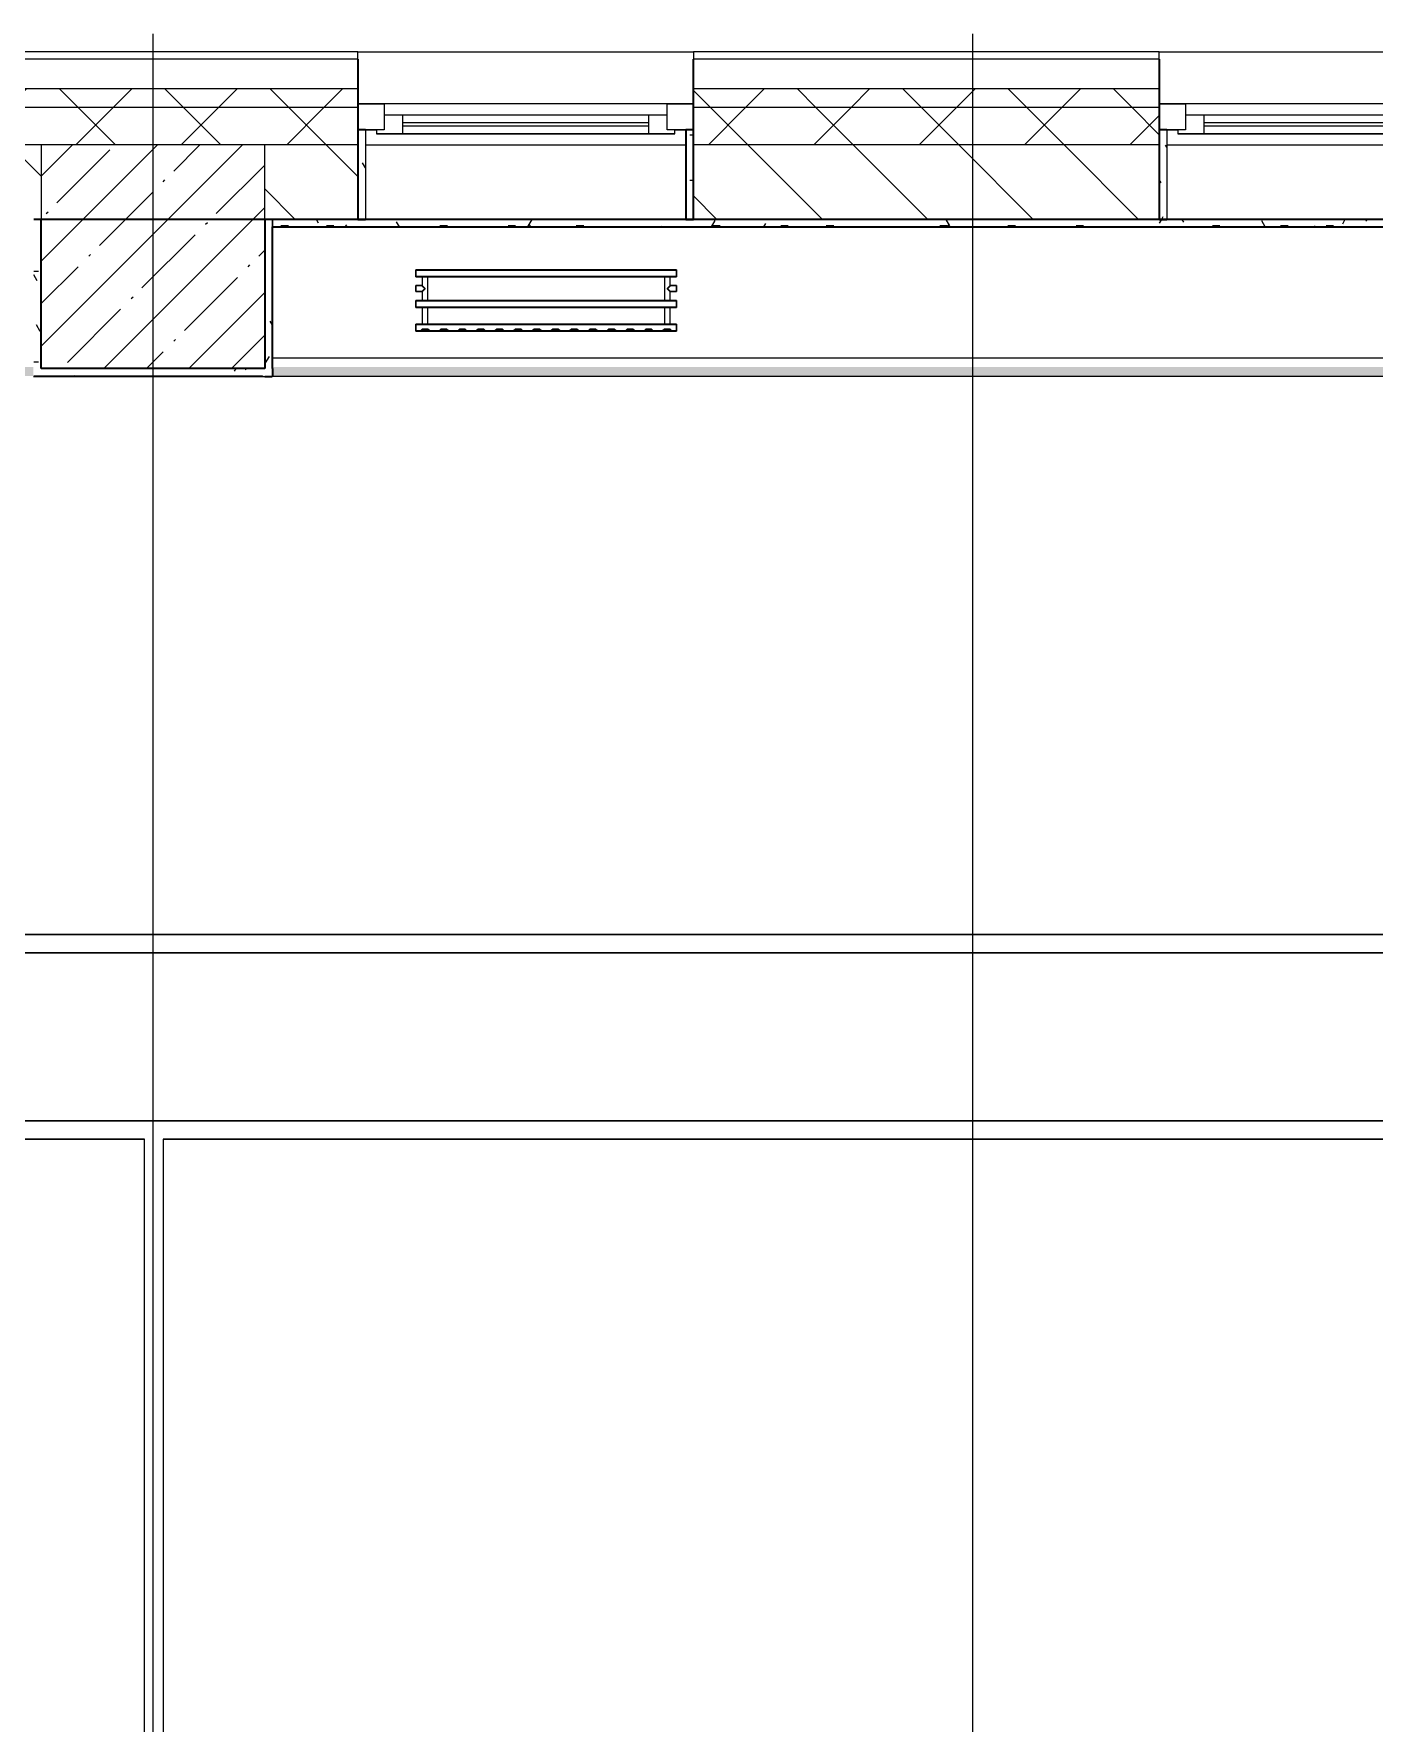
# Model space of a CAD drawing. Header units: millimetres. Extents: x 3914 to 443608, y -156176 to 78197.
# Drawn here: x 229104 to 232701, y -123112 to -118580 of the extents above; entities that cross this region are included whole.
import ezdxf

# ---------------------------------------------------------------- set-up
doc = ezdxf.new("R2010")
doc.units = ezdxf.units.MM
doc.layers.add('A-AREA-PATT-2', color=7, linetype='Continuous', lineweight=5, true_color=0xcde0ef, transparency=1)
for name, color, linetype, lineweight in [('A-FLOR', 7, 'Continuous', 9), ('A-GLAZ', 7, 'Continuous', 9), ('A-GLAZ-1', 7, 'Continuous', 5), ('A-WALL', 7, 'Continuous', 5), ('A-WALL-1', 7, 'Continuous', 35), ('I-WALL', 7, 'Continuous', 5), ('S-COLS-1', 7, 'Continuous', 5), ('Оси', 7, 'Continuous', 9)]:
    doc.layers.add(name, color=color, linetype=linetype, lineweight=lineweight)
doc.layers.add('A-WALL-FNSH-1', color=9, linetype='Continuous', lineweight=5, true_color=0x808080)
doc.layers.add('M-EQPM-1', color=7, linetype='Continuous', lineweight=9, true_color=0xb2b2b2)
pattern_1 = [(45, (174964.42, -145977.62), (-141.42136, 141.42136), []), (135, (174964.42, -145977.62), (-141.42136, -141.42136), [])]
pattern_2 = [(0, (174964.42, -145977.62), (243.84, 60.96), [20.117, -162.763, 20.117, -162.763, -975.36]), (0, (174964.42, -145977.62), (243.84, 60.96), [-365.76, 20.117, -345.643, 20.117, -162.763, -426.72]), (0, (174964.42, -145977.62), (243.84, 60.96), [-914.4, 20.117, -101.803, 20.117, -284.683]), (120, (175055.86, -145947.14), (-174.71291, 180.691634), [20.117, -162.763, 20.117, -162.763, -975.36]), (120, (175055.86, -145947.14), (-174.71291, 180.691634), [-365.76, 20.117, -345.643, 20.117, -162.763, -426.72]), (120, (175055.86, -145947.14), (-174.71291, 180.691634), [-914.4, 20.117, -101.803, 20.117, -284.683]), (240, (175086.34, -145825.22), (-69.12709, -241.651634), [20.117, -162.763, 20.117, -162.763, -975.36]), (240, (175086.34, -145825.22), (-69.12709, -241.651634), [-365.76, 20.117, -345.643, 20.117, -162.763, -426.72]), (240, (175086.34, -145825.22), (-69.12709, -241.651634), [-914.4, 20.117, -101.803, 20.117, -284.683])]

# ---------------------------------------------------------------- blocks, each defined once
blk = doc.blocks.new('radiator_prado_classic_z_tip_30_po exemplyaru - Classic Z Тип 30-500-V451-Объем проектирования 2 этажа')
at = {"layer": 'M-EQPM-1'}
for p, q in [((0, 228), (0, 210)), ((700, 228), (0, 228)), ((0, 210), (0, 228)), ((0, 228), (12.5, 228)), ((12.5, 228), (37.5, 228)), ((37.5, 228), (12.5, 228)), ((12.5, 228), (37.5, 228)), ((12.5, 228), (17.5, 223)), ((12.5, 228), (17.5, 223)), ((32.5, 223), (37.5, 228)), ((37.5, 228), (32.5, 223)), ((37.5, 228), (62.5, 228)), ((62.5, 228), (87.5, 228)), ((87.5, 228), (62.5, 228)), ((62.5, 228), (87.5, 228)), ((62.5, 228), (67.5, 223)), ((62.5, 228), (67.5, 223)), ((82.5, 223), (87.5, 228)), ((87.5, 228), (82.5, 223)), ((87.5, 228), (112.5, 228)), ((112.5, 228), (137.5, 228)), ((137.5, 228), (112.5, 228)), ((112.5, 228), (137.5, 228)), ((112.5, 228), (117.5, 223)), ((112.5, 228), (117.5, 223)), ((132.5, 223), (137.5, 228)), ((137.5, 228), (132.5, 223)), ((137.5, 228), (162.5, 228)), ((162.5, 228), (187.5, 228)), ((187.5, 228), (162.5, 228)), ((162.5, 228), (187.5, 228)), ((162.5, 228), (167.5, 223)), ((162.5, 228), (167.5, 223)), ((182.5, 223), (187.5, 228)), ((187.5, 228), (182.5, 223)), ((187.5, 228), (212.5, 228)), ((212.5, 228), (237.5, 228)), ((237.5, 228), (212.5, 228)), ((212.5, 228), (237.5, 228)), ((212.5, 228), (217.5, 223)), ((212.5, 228), (217.5, 223)), ((232.5, 223), (237.5, 228)), ((237.5, 228), (232.5, 223)), ((237.5, 228), (262.5, 228)), ((262.5, 228), (287.5, 228)), ((287.5, 228), (262.5, 228)), ((262.5, 228), (287.5, 228)), ((262.5, 228), (267.5, 223)), ((262.5, 228), (267.5, 223)), ((282.5, 223), (287.5, 228)), ((287.5, 228), (282.5, 223)), ((287.5, 228), (312.5, 228)), ((312.5, 228), (337.5, 228)), ((337.5, 228), (312.5, 228)), ((312.5, 228), (337.5, 228)), ((312.5, 228), (317.5, 223)), ((312.5, 228), (317.5, 223)), ((332.5, 223), (337.5, 228)), ((337.5, 228), (332.5, 223)), ((337.5, 228), (362.5, 228)), ((362.5, 228), (387.5, 228)), ((387.5, 228), (362.5, 228)), ((362.5, 228), (387.5, 228)), ((362.5, 228), (367.5, 223)), ((362.5, 228), (367.5, 223)), ((382.5, 223), (387.5, 228)), ((387.5, 228), (382.5, 223)), ((387.5, 228), (412.5, 228)), ((412.5, 228), (437.5, 228)), ((437.5, 228), (412.5, 228)), ((412.5, 228), (437.5, 228)), ((412.5, 228), (417.5, 223)), ((412.5, 228), (417.5, 223)), ((432.5, 223), (437.5, 228)), ((437.5, 228), (432.5, 223)), ((437.5, 228), (462.5, 228)), ((487.5, 228), (462.5, 228)), ((462.5, 228), (487.5, 228)), ((462.5, 228), (467.5, 223)), ((462.5, 228), (467.5, 223)), ((463.6, 228), (487.5, 228)), ((482.5, 223), (487.5, 228)), ((487.5, 228), (482.5, 223)), ((487.5, 228), (512.5, 228)), ((512.5, 228), (537.5, 228)), ((537.5, 228), (512.5, 228)), ((512.5, 228), (537.5, 228)), ((512.5, 228), (517.5, 223)), ((512.5, 228), (517.5, 223)), ((532.5, 223), (537.5, 228)), ((537.5, 228), (532.5, 223)), ((537.5, 228), (562.5, 228)), ((562.5, 228), (587.5, 228)), ((587.5, 228), (562.5, 228)), ((562.5, 228), (587.5, 228)), ((562.5, 228), (567.5, 223)), ((562.5, 228), (567.5, 223)), ((582.5, 223), (587.5, 228)), ((587.5, 228), (582.5, 223)), ((587.5, 228), (612.5, 228)), ((612.5, 228), (637.5, 228)), ((637.5, 228), (612.5, 228)), ((612.5, 228), (637.5, 228)), ((612.5, 228), (617.5, 223)), ((617.5, 223), (612.5, 228)), ((632.5, 223), (637.5, 228)), ((637.5, 228), (632.5, 223)), ((637.5, 228), (662.5, 228)), ((662.5, 228), (687.5, 228)), ((687.5, 228), (662.5, 228)), ((662.5, 228), (687.5, 228)), ((662.5, 228), (667.5, 223)), ((662.5, 228), (667.5, 223)), ((682.5, 223), (687.5, 228)), ((687.5, 228), (682.5, 223)), ((687.5, 228), (700, 228)), ((700, 210), (700, 228)), ((700, 228), (700, 210)), ((0, 210), (700, 210)), ((17.8, 210), (0, 210)), ((32.5, 223), (17.5, 223)), ((17.5, 223), (32.5, 223)), ((17.5, 210), (17.5, 164)), ((17.5, 210), (17.5, 164)), ((17.8, 210), (17.5, 210)), ((17.5, 210), (17.8, 210)), ((17.8, 210), (17.5, 210)), ((17.5, 210), (23.1, 210)), ((23.1, 210), (17.8, 210)), ((17.8, 210), (32.2, 210)), ((32.2, 210), (17.8, 210)), ((32.2, 210), (23.1, 210)), ((23.1, 210), (32.5, 210)), ((32.5, 210), (32.2, 210)), ((32.2, 210), (32.5, 210)), ((32.5, 210), (32.2, 210)), ((667.8, 210), (32.2, 210)), ((32.5, 164), (32.5, 210)), ((32.5, 164), (32.5, 210)), ((82.5, 223), (67.5, 223)), ((67.5, 223), (82.5, 223)), ((132.5, 223), (117.5, 223)), ((117.5, 223), (132.5, 223)), ((182.5, 223), (167.5, 223)), ((167.5, 223), (182.5, 223)), ((232.5, 223), (217.5, 223)), ((217.5, 223), (232.5, 223)), ((282.5, 223), (267.5, 223)), ((267.5, 223), (282.5, 223)), ((332.5, 223), (317.5, 223)), ((317.5, 223), (332.5, 223)), ((382.5, 223), (367.5, 223)), ((367.5, 223), (382.5, 223)), ((432.5, 223), (417.5, 223)), ((417.5, 223), (432.5, 223)), ((482.5, 223), (467.5, 223)), ((467.5, 223), (482.5, 223)), ((532.5, 223), (517.5, 223)), ((517.5, 223), (532.5, 223)), ((582.5, 223), (567.5, 223)), ((567.5, 223), (582.5, 223)), ((632.5, 223), (617.5, 223)), ((617.5, 223), (632.5, 223)), ((682.5, 223), (667.5, 223)), ((667.5, 223), (682.5, 223)), ((667.5, 210), (667.5, 164)), ((667.5, 210), (667.5, 164)), ((667.8, 210), (667.5, 210)), ((667.5, 210), (673.1, 210)), ((667.8, 210), (667.5, 210)), ((667.5, 210), (667.8, 210)), ((682.2, 210), (667.8, 210)), ((682.2, 210), (667.8, 210)), ((667.8, 210), (682.2, 210)), ((673.1, 210), (675, 210)), ((675, 210), (676.9, 210)), ((676.9, 210), (678.7, 210)), ((678.7, 210), (680.3, 210)), ((680.3, 210), (681.5, 210)), ((681.5, 210), (682.2, 210)), ((682.5, 210), (682.2, 210)), ((682.2, 210), (682.5, 210)), ((682.5, 210), (682.2, 210)), ((682.2, 210), (682.5, 210)), ((700, 210), (682.2, 210)), ((682.5, 164), (682.5, 210)), ((682.5, 164), (682.5, 210)), ((700, 164), (0, 164)), ((0, 164), (0, 146)), ((0, 146), (0, 164)), ((0, 164), (17.8, 164)), ((0, 146), (700, 146)), ((18.5, 146), (0, 146)), ((17.8, 164), (17.5, 164)), ((17.5, 164), (17.8, 164)), ((17.8, 164), (17.5, 164)), ((17.5, 164), (19.7, 164)), ((17.5, 146), (17.5, 121.5)), ((17.5, 146), (17.5, 121.5)), ((17.5, 146), (18.5, 146)), ((18.5, 146), (17.5, 146)), ((17.5, 146), (18.5, 146)), ((19.7, 146), (17.5, 146)), ((32.2, 164), (17.8, 164)), ((17.8, 164), (32.2, 164)), ((32.2, 164), (17.8, 164)), ((18.5, 146), (26.9, 146)), ((32.2, 146), (18.5, 146)), ((18.5, 146), (32.2, 146)), ((19.7, 164), (32.5, 164)), ((32.5, 146), (19.7, 146)), ((26.9, 146), (30.3, 146)), ((30.3, 146), (32.2, 146)), ((32.5, 164), (32.2, 164)), ((32.2, 164), (32.5, 164)), ((32.5, 164), (32.2, 164)), ((32.2, 164), (667.8, 164)), ((32.2, 146), (32.5, 146)), ((32.5, 146), (32.2, 146)), ((32.2, 146), (32.5, 146)), ((667.8, 146), (32.2, 146)), ((32.5, 82), (32.5, 146)), ((32.5, 82), (32.5, 146)), ((667.8, 164), (667.5, 164)), ((667.5, 164), (667.8, 164)), ((667.8, 164), (667.5, 164)), ((667.5, 164), (667.8, 164)), ((667.5, 146), (667.5, 82)), ((667.5, 146), (667.5, 82)), ((667.5, 146), (667.8, 146)), ((667.8, 146), (667.5, 146)), ((667.5, 146), (667.8, 146)), ((667.8, 146), (667.5, 146)), ((682.2, 164), (667.8, 164)), ((667.8, 164), (682.2, 164)), ((682.2, 164), (667.8, 164)), ((667.8, 164), (682.2, 164)), ((667.8, 146), (681.5, 146)), ((668.5, 146), (667.8, 146)), ((667.8, 146), (681.5, 146)), ((681.5, 146), (667.8, 146)), ((669.7, 146), (668.5, 146)), ((671.2, 146), (669.7, 146)), ((673.1, 146), (671.2, 146)), ((675, 146), (673.1, 146)), ((676.9, 146), (675, 146)), ((678.7, 146), (676.9, 146)), ((680.3, 146), (678.7, 146)), ((681.5, 146), (680.3, 146)), ((681.5, 146), (682.2, 146)), ((682.2, 146), (681.5, 146)), ((681.5, 146), (682.5, 146)), ((682.2, 146), (681.5, 146)), ((700, 146), (681.5, 146)), ((682.5, 164), (682.2, 164)), ((682.2, 164), (682.5, 164)), ((682.5, 164), (682.2, 164)), ((682.2, 164), (682.5, 164)), ((682.2, 164), (700, 164)), ((682.2, 146), (682.5, 146)), ((682.5, 146), (682.2, 146)), ((682.5, 146), (682.2, 146)), ((682.5, 121.5), (682.5, 146)), ((682.5, 121.5), (682.5, 146)), ((700, 146), (700, 164)), ((700, 164), (700, 146)), ((17.5, 121.5), (0, 121.5)), ((17.5, 121.5), (0, 121.5)), ((0, 121.5), (0, 120.5)), ((0, 106.5), (0, 121.5)), ((0, 120.5), (0, 107.5)), ((0, 120.5), (0, 119.3)), ((0, 115.9), (0, 120.5)), ((0, 120.5), (0, 120.5)), ((0, 119.3), (0, 117.8)), ((0, 117.8), (0, 114)), ((0, 114), (0, 115.9)), ((0, 114), (0, 110.3)), ((0, 107.5), (0, 114)), ((0, 110.3), (0, 108.7)), ((0, 108.7), (0, 107.5)), ((0, 107.5), (0, 106.5)), ((0, 107.5), (0, 107.5)), ((0, 106.5), (17.5, 106.5)), ((0, 106.5), (17.5, 106.5)), ((17.5, 106.5), (17.5, 82)), ((17.5, 106.5), (17.5, 82)), ((700, 121.5), (682.5, 121.5)), ((700, 121.5), (682.5, 121.5)), ((682.5, 82), (682.5, 106.5)), ((682.5, 106.5), (700, 106.5)), ((682.5, 82), (682.5, 106.5)), ((682.5, 106.5), (700, 106.5)), ((700, 121.5), (700, 106.5)), ((700, 120.5), (700, 121.5)), ((700, 121.5), (700, 120.5)), ((700, 120.5), (700, 121.5)), ((700, 112.1), (700, 120.5)), ((700, 120.5), (700, 119.3)), ((700, 107.5), (700, 120.5)), ((700, 119.3), (700, 107.5)), ((700, 108.7), (700, 112.1)), ((700, 107.5), (700, 108.7)), ((700, 106.5), (700, 107.5)), ((700, 107.5), (700, 106.5)), ((700, 106.5), (700, 107.5)), ((700, 82), (0, 82)), ((0, 82), (0, 64)), ((0, 64), (0, 82)), ((0, 82), (18.5, 82)), ((700, 64), (0, 64)), ((0, 64), (700, 64)), ((17.8, 82), (17.5, 82)), ((17.5, 82), (18.5, 82)), ((18.5, 82), (17.5, 82)), ((17.5, 82), (17.8, 82)), ((18.5, 82), (17.8, 82)), ((17.8, 82), (32.2, 82)), ((30.3, 82), (18.5, 82)), ((18.5, 82), (32.2, 82)), ((32.2, 82), (18.5, 82)), ((32.2, 82), (30.3, 82)), ((32.5, 82), (32.2, 82)), ((32.2, 82), (32.5, 82)), ((32.5, 82), (32.2, 82)), ((32.2, 82), (32.5, 82)), ((32.2, 82), (667.8, 82)), ((667.8, 82), (667.5, 82)), ((667.5, 82), (671.2, 82)), ((667.8, 82), (667.5, 82)), ((667.5, 82), (667.8, 82)), ((681.5, 82), (667.8, 82)), ((681.5, 82), (667.8, 82)), ((667.8, 82), (681.5, 82)), ((671.2, 82), (673.1, 82)), ((673.1, 82), (682.5, 82)), ((682.2, 82), (681.5, 82)), ((682.5, 82), (681.5, 82)), ((681.5, 82), (682.5, 82)), ((681.5, 82), (700, 82)), ((682.5, 82), (682.2, 82)), ((700, 64), (700, 82)), ((700, 82), (700, 64))]:
    blk.add_line(p, q, dxfattribs=at)
for points, knots in [([(18.5, 120.5), (18.4, 120.6), (18.3, 120.7), (18.1, 120.9), (17.9, 121.1), (17.8, 121.2), (17.7, 121.3), (17.5, 121.5), (17.5, 121.5), (17.5, 121.5)], [0.7142857, 0.7142857, 0.7142857, 0.7142857, 0.75, 0.7857143, 0.8214286, 0.8571429, 0.8928571, 0.9285714, 1, 1, 1, 1]), ([(17.5, 121.5), (17.5, 121.5), (17.5, 121.5), (17.7, 121.3), (17.8, 121.2), (17.9, 121.1), (18.1, 120.9), (18.3, 120.7), (18.4, 120.6), (18.5, 120.5)], [0, 0, 0, 0, 0.0714286, 0.1071429, 0.1428571, 0.1785714, 0.2142857, 0.25, 0.2857143, 0.2857143, 0.2857143, 0.2857143]), ([(17.5, 121.5), (17.5, 121.5), (17.5, 121.5), (17.7, 121.3), (17.8, 121.2), (17.9, 121.1), (18.1, 120.9), (18.3, 120.7), (18.4, 120.6), (18.5, 120.5)], [0, 0, 0, 0, 0.0714286, 0.1071429, 0.1428571, 0.1785714, 0.2142857, 0.25, 0.2857143, 0.2857143, 0.2857143, 0.2857143]), ([(25, 114), (24.5, 114.5), (23.6, 115.4), (22.4, 116.6), (21.6, 117.4), (21.1, 117.9), (20.8, 118.2), (20.5, 118.5), (20.2, 118.8), (19.8, 119.1), (19.6, 119.4), (19.3, 119.7), (19, 120), (18.7, 120.3), (18.5, 120.5), (18.3, 120.7), (18.1, 120.9), (17.9, 121.1), (17.8, 121.2), (17.7, 121.3), (17.5, 121.5), (17.5, 121.5), (17.5, 121.5)], [0, 0, 0, 0, 0.142857, 0.285714, 0.357143, 0.392857, 0.428571, 0.464286, 0.5, 0.535714, 0.571429, 0.607143, 0.642857, 0.678571, 0.714286, 0.75, 0.785714, 0.821429, 0.857143, 0.892857, 0.928571, 1, 1, 1, 1]), ([(17.5, 106.5), (17.5, 106.5), (17.5, 106.5), (17.7, 106.7), (17.8, 106.8), (17.9, 106.9), (18.1, 107.1), (18.3, 107.3), (18.5, 107.5), (18.7, 107.7), (19, 108), (19.3, 108.3), (19.6, 108.6), (19.8, 108.9), (20.3, 109.3), (20.7, 109.7), (21.1, 110.1), (21.6, 110.6), (22.4, 111.4), (23.6, 112.6), (24.5, 113.5), (25, 114)], [0, 0, 0, 0, 0.071429, 0.107143, 0.142857, 0.178571, 0.214286, 0.25, 0.285714, 0.321429, 0.357143, 0.392857, 0.428571, 0.464286, 0.5, 0.571429, 0.607143, 0.642857, 0.714286, 0.857143, 1, 1, 1, 1]), ([(17.5, 106.5), (17.5, 106.5), (17.5, 106.5), (17.7, 106.7), (17.8, 106.8), (17.9, 106.9), (18.1, 107.1), (18.3, 107.3), (18.4, 107.4), (18.5, 107.5)], [0, 0, 0, 0, 0.0714286, 0.1071429, 0.1428571, 0.1785714, 0.2142857, 0.25, 0.2857143, 0.2857143, 0.2857143, 0.2857143]), ([(18.5, 107.5), (18.4, 107.4), (18.3, 107.3), (18.1, 107.1), (17.9, 106.9), (17.8, 106.8), (17.7, 106.7), (17.5, 106.5), (17.5, 106.5), (17.5, 106.5)], [0.7142857, 0.7142857, 0.7142857, 0.7142857, 0.75, 0.7857143, 0.8214286, 0.8571429, 0.8928571, 0.9285714, 1, 1, 1, 1]), ([(18.5, 107.5), (18.4, 107.4), (18.3, 107.3), (18.1, 107.1), (17.9, 106.9), (17.8, 106.8), (17.7, 106.7), (17.5, 106.5), (17.5, 106.5), (17.5, 106.5)], [0.7142857, 0.7142857, 0.7142857, 0.7142857, 0.75, 0.7857143, 0.8214286, 0.8571429, 0.8928571, 0.9285714, 1, 1, 1, 1]), ([(22.1, 116.9), (21.9, 117.1), (21.6, 117.4), (21.1, 117.9), (20.8, 118.2), (20.5, 118.5), (20.2, 118.8), (19.9, 119.2), (19.7, 119.3), (19.6, 119.4)], [0.2857143, 0.2857143, 0.2857143, 0.2857143, 0.3571429, 0.3928571, 0.4285714, 0.4642857, 0.5, 0.5357143, 0.5714286, 0.5714286, 0.5714286, 0.5714286]), ([(19.6, 119.4), (19.7, 119.3), (19.9, 119.2), (20.3, 118.7), (20.7, 118.3), (21.1, 117.9), (21.6, 117.4), (21.9, 117.1), (22.1, 116.9)], [0.4285714, 0.4285714, 0.4285714, 0.4285714, 0.4642857, 0.5, 0.5714286, 0.6071429, 0.6428571, 0.7142857, 0.7142857, 0.7142857, 0.7142857]), ([(19.6, 119.4), (19.7, 119.3), (19.8, 119.1), (20.3, 118.7), (20.7, 118.3), (21.1, 117.9), (21.6, 117.4), (21.9, 117.1), (22.1, 116.9)], [0.4285714, 0.4285714, 0.4285714, 0.4285714, 0.4642857, 0.5, 0.5714286, 0.6071429, 0.6428571, 0.7142857, 0.7142857, 0.7142857, 0.7142857]), ([(19.6, 108.6), (19.7, 108.7), (19.9, 108.8), (20.3, 109.3), (20.7, 109.7), (21.1, 110.1), (21.6, 110.6), (21.9, 110.9), (22.1, 111.1)], [0.4285714, 0.4285714, 0.4285714, 0.4285714, 0.4642857, 0.5, 0.5714286, 0.6071429, 0.6428571, 0.7142857, 0.7142857, 0.7142857, 0.7142857]), ([(22.1, 111.1), (21.9, 110.9), (21.6, 110.6), (21.1, 110.1), (20.8, 109.8), (20.5, 109.5), (20.2, 109.2), (19.9, 108.8), (19.7, 108.7), (19.6, 108.6)], [0.2857143, 0.2857143, 0.2857143, 0.2857143, 0.3571429, 0.3928571, 0.4285714, 0.4642857, 0.5, 0.5357143, 0.5714286, 0.5714286, 0.5714286, 0.5714286]), ([(22.1, 111.1), (21.9, 110.9), (21.6, 110.6), (21.1, 110.1), (20.8, 109.8), (20.5, 109.5), (20.2, 109.2), (19.8, 108.9), (19.7, 108.7), (19.6, 108.6)], [0.2857143, 0.2857143, 0.2857143, 0.2857143, 0.3571429, 0.3928571, 0.4285714, 0.4642857, 0.5, 0.5357143, 0.5714286, 0.5714286, 0.5714286, 0.5714286]), ([(675, 114), (675.5, 114.5), (676.4, 115.4), (677.6, 116.6), (678.4, 117.4), (678.9, 117.9), (679.2, 118.2), (679.5, 118.5), (679.8, 118.8), (680.1, 119.2), (680.4, 119.4), (680.7, 119.7), (681, 120), (681.3, 120.3), (681.5, 120.5), (681.7, 120.7), (681.9, 120.9), (682.1, 121.1), (682.2, 121.2), (682.3, 121.3), (682.5, 121.5), (682.5, 121.5), (682.5, 121.5)], [0, 0, 0, 0, 0.142857, 0.285714, 0.357143, 0.392857, 0.428571, 0.464286, 0.5, 0.535714, 0.571429, 0.607143, 0.642857, 0.678571, 0.714286, 0.75, 0.785714, 0.821429, 0.857143, 0.892857, 0.928571, 1, 1, 1, 1]), ([(682.5, 106.5), (682.5, 106.5), (682.5, 106.5), (682.3, 106.7), (682.2, 106.8), (682.1, 106.9), (681.9, 107.1), (681.7, 107.3), (681.5, 107.5), (681.3, 107.7), (681, 108), (680.7, 108.3), (680.4, 108.6), (680.1, 108.8), (679.7, 109.3), (679.3, 109.7), (678.9, 110.1), (678.4, 110.6), (677.6, 111.4), (676.4, 112.6), (675.5, 113.5), (675, 114)], [0, 0, 0, 0, 0.071429, 0.107143, 0.142857, 0.178571, 0.214286, 0.25, 0.285714, 0.321429, 0.357143, 0.392857, 0.428571, 0.464286, 0.5, 0.571429, 0.607143, 0.642857, 0.714286, 0.857143, 1, 1, 1, 1]), ([(680.4, 119.4), (680.3, 119.3), (680.1, 119.2), (679.7, 118.7), (679.3, 118.3), (678.9, 117.9), (678.4, 117.4), (678.1, 117.1), (677.9, 116.9)], [0.4285714, 0.4285714, 0.4285714, 0.4285714, 0.4642857, 0.5, 0.5714286, 0.6071429, 0.6428571, 0.7142857, 0.7142857, 0.7142857, 0.7142857]), ([(680.4, 119.4), (680.3, 119.3), (680.1, 119.2), (679.7, 118.7), (679.3, 118.3), (678.9, 117.9), (678.4, 117.4), (678.1, 117.1), (677.9, 116.9)], [0.4285714, 0.4285714, 0.4285714, 0.4285714, 0.4642857, 0.5, 0.5714286, 0.6071429, 0.6428571, 0.7142857, 0.7142857, 0.7142857, 0.7142857]), ([(677.9, 116.9), (678.1, 117.1), (678.4, 117.4), (678.9, 117.9), (679.2, 118.2), (679.5, 118.5), (679.8, 118.8), (680.1, 119.2), (680.3, 119.3), (680.4, 119.4)], [0.2857143, 0.2857143, 0.2857143, 0.2857143, 0.3571429, 0.3928571, 0.4285714, 0.4642857, 0.5, 0.5357143, 0.5714286, 0.5714286, 0.5714286, 0.5714286]), ([(677.9, 111.1), (678.1, 110.9), (678.4, 110.6), (678.9, 110.1), (679.2, 109.8), (679.5, 109.5), (679.8, 109.2), (680.1, 108.8), (680.3, 108.7), (680.4, 108.6)], [0.2857143, 0.2857143, 0.2857143, 0.2857143, 0.3571429, 0.3928571, 0.4285714, 0.4642857, 0.5, 0.5357143, 0.5714286, 0.5714286, 0.5714286, 0.5714286]), ([(677.9, 111.1), (678.1, 110.9), (678.4, 110.6), (678.9, 110.1), (679.2, 109.8), (679.5, 109.5), (679.8, 109.2), (680.1, 108.8), (680.3, 108.7), (680.4, 108.6)], [0.2857143, 0.2857143, 0.2857143, 0.2857143, 0.3571429, 0.3928571, 0.4285714, 0.4642857, 0.5, 0.5357143, 0.5714286, 0.5714286, 0.5714286, 0.5714286]), ([(680.4, 108.6), (680.3, 108.7), (680.1, 108.8), (679.7, 109.3), (679.3, 109.7), (678.9, 110.1), (678.4, 110.6), (678.1, 110.9), (677.9, 111.1)], [0.4285714, 0.4285714, 0.4285714, 0.4285714, 0.4642857, 0.5, 0.5714286, 0.6071429, 0.6428571, 0.7142857, 0.7142857, 0.7142857, 0.7142857]), ([(682.5, 121.5), (682.5, 121.5), (682.5, 121.5), (682.3, 121.3), (682.2, 121.2), (682.1, 121.1), (681.9, 120.9), (681.7, 120.7), (681.6, 120.6), (681.5, 120.5)], [0, 0, 0, 0, 0.0714286, 0.1071429, 0.1428571, 0.1785714, 0.2142857, 0.25, 0.2857143, 0.2857143, 0.2857143, 0.2857143]), ([(682.5, 121.5), (682.5, 121.5), (682.5, 121.5), (682.3, 121.3), (682.2, 121.2), (682.1, 121.1), (681.9, 120.9), (681.7, 120.7), (681.6, 120.6), (681.5, 120.5)], [0, 0, 0, 0, 0.0714286, 0.1071429, 0.1428571, 0.1785714, 0.2142857, 0.25, 0.2857143, 0.2857143, 0.2857143, 0.2857143]), ([(681.5, 120.5), (681.6, 120.6), (681.7, 120.7), (681.9, 120.9), (682.1, 121.1), (682.2, 121.2), (682.3, 121.3), (682.5, 121.5), (682.5, 121.5), (682.5, 121.5)], [0.7142857, 0.7142857, 0.7142857, 0.7142857, 0.75, 0.7857143, 0.8214286, 0.8571429, 0.8928571, 0.9285714, 1, 1, 1, 1]), ([(681.5, 107.5), (681.6, 107.4), (681.7, 107.3), (681.9, 107.1), (682.1, 106.9), (682.2, 106.8), (682.3, 106.7), (682.5, 106.5), (682.5, 106.5), (682.5, 106.5)], [0.7142857, 0.7142857, 0.7142857, 0.7142857, 0.75, 0.7857143, 0.8214286, 0.8571429, 0.8928571, 0.9285714, 1, 1, 1, 1]), ([(681.5, 107.5), (681.6, 107.4), (681.7, 107.3), (681.9, 107.1), (682.1, 106.9), (682.2, 106.8), (682.3, 106.7), (682.5, 106.5), (682.5, 106.5), (682.5, 106.5)], [0.7142857, 0.7142857, 0.7142857, 0.7142857, 0.75, 0.7857143, 0.8214286, 0.8571429, 0.8928571, 0.9285714, 1, 1, 1, 1]), ([(682.5, 106.5), (682.5, 106.5), (682.5, 106.5), (682.3, 106.7), (682.2, 106.8), (682.1, 106.9), (681.9, 107.1), (681.7, 107.3), (681.6, 107.4), (681.5, 107.5)], [0, 0, 0, 0, 0.0714286, 0.1071429, 0.1428571, 0.1785714, 0.2142857, 0.25, 0.2857143, 0.2857143, 0.2857143, 0.2857143])]:
    blk.add_open_spline(points, degree=3, knots=knots, dxfattribs=at)
for points in [[(19.6, 119.4), (19.5, 119.5), (19.3, 119.7), (19, 120), (18.7, 120.3), (18.6, 120.4), (18.5, 120.5)], [(18.5, 120.5), (18.6, 120.4), (18.7, 120.3), (19, 120), (19.3, 119.7), (19.5, 119.5), (19.6, 119.4)], [(18.5, 120.5), (18.6, 120.4), (18.7, 120.3), (19, 120), (19.3, 119.7), (19.5, 119.5), (19.6, 119.4)], [(18.5, 107.5), (18.6, 107.6), (18.7, 107.7), (19, 108), (19.3, 108.3), (19.5, 108.5), (19.6, 108.6)], [(19.6, 108.6), (19.5, 108.5), (19.3, 108.3), (19, 108), (18.7, 107.7), (18.6, 107.6), (18.5, 107.5)], [(19.6, 108.6), (19.5, 108.5), (19.3, 108.3), (19, 108), (18.7, 107.7), (18.6, 107.6), (18.5, 107.5)], [(25, 114), (24.5, 114.5), (23.6, 115.4), (22.6, 116.4), (22.1, 116.9)], [(22.1, 116.9), (22.6, 116.4), (23.6, 115.4), (24.5, 114.5), (25, 114)], [(22.1, 116.9), (22.6, 116.4), (23.1, 115.9), (23.6, 115.4)], [(22.1, 111.1), (22.6, 111.6), (23.6, 112.6), (24.5, 113.5), (25, 114)], [(25, 114), (24.5, 113.5), (23.6, 112.6), (22.6, 111.6), (22.1, 111.1)], [(23.6, 112.6), (23.1, 112.1), (22.6, 111.6), (22.1, 111.1)], [(23.6, 115.4), (24, 115), (24.5, 114.5), (25, 114)], [(25, 114), (24.5, 113.5), (24, 113), (23.6, 112.6)], [(677.9, 116.9), (677.4, 116.4), (676.4, 115.4), (675.5, 114.5), (675, 114)], [(675, 114), (675.5, 114.5), (676.4, 115.4), (677.4, 116.4), (677.9, 116.9)], [(676.4, 115.4), (676, 115), (675.5, 114.5), (675, 114)], [(675, 114), (675.5, 113.5), (676, 113), (676.4, 112.6)], [(675, 114), (675.5, 113.5), (676.4, 112.6), (677.4, 111.6), (677.9, 111.1)], [(677.9, 111.1), (677.4, 111.6), (676.4, 112.6), (675.5, 113.5), (675, 114)], [(677.9, 116.9), (677.4, 116.4), (676.9, 115.9), (676.4, 115.4)], [(676.4, 112.6), (676.9, 112.1), (677.4, 111.6), (677.9, 111.1)], [(681.5, 120.5), (681.4, 120.4), (681.3, 120.3), (681, 120), (680.7, 119.7), (680.5, 119.5), (680.4, 119.4)], [(681.5, 120.5), (681.4, 120.4), (681.3, 120.3), (681, 120), (680.7, 119.7), (680.5, 119.5), (680.4, 119.4)], [(680.4, 119.4), (680.5, 119.5), (680.7, 119.7), (681, 120), (681.3, 120.3), (681.4, 120.4), (681.5, 120.5)], [(680.4, 108.6), (680.5, 108.5), (680.7, 108.3), (681, 108), (681.3, 107.7), (681.4, 107.6), (681.5, 107.5)], [(680.4, 108.6), (680.5, 108.5), (680.7, 108.3), (681, 108), (681.3, 107.7), (681.4, 107.6), (681.5, 107.5)], [(681.5, 107.5), (681.4, 107.6), (681.3, 107.7), (681, 108), (680.7, 108.3), (680.5, 108.5), (680.4, 108.6)]]:
    blk.add_open_spline(points, degree=3, dxfattribs=at)
blk = doc.blocks.new('120_Окно_СКБ_2Ст - 120_Окно_СКБ_2Ст 2700х2500 _мал створка справа_ 2-23206922-Объем проектирования 2 этажа')
at = {"layer": 'A-GLAZ'}
for p, q in [((-1350, -75), (-1350, -5)), ((-1350, -5), (-1280, -5)), ((-1280, -5), (-1280, -75)), ((450, -35), (-1280, -35)), ((-1280, -35), (-1280, -75)), ((-1230, -85), (-1230, -35)), ((400, -85), (400, -35)), ((450, -75), (450, -5)), ((450, -5), (520, -5)), ((450, -75), (450, -35)), ((520, -5), (520, -75)), ((1280, -35), (520, -35)), ((520, -35), (520, -75)), ((570, -85), (570, -35)), ((1230, -85), (1230, -35)), ((1280, -75), (1280, -5)), ((1280, -5), (1350, -5)), ((1280, -75), (1280, -35)), ((1350, -5), (1350, -75)), ((-1280, -75), (-1350, -75)), ((-1280, -75), (-1300, -75)), ((-1300, -75), (-1300, -85)), ((-1300, -85), (470, -85)), ((470, -85), (-1300, -85)), ((520, -75), (450, -75)), ((470, -75), (450, -75)), ((470, -85), (470, -75)), ((520, -75), (500, -75)), ((500, -75), (500, -85)), ((500, -85), (1300, -85)), ((1300, -85), (500, -85)), ((1350, -75), (1280, -75)), ((1300, -75), (1280, -75)), ((1300, -85), (1300, -75))]:
    blk.add_line(p, q, dxfattribs=at)
at = {"layer": 'A-GLAZ-1'}
for p, q in [((1350, -5), (-1350, -5)), ((-1330, -75), (-1301.9, -75)), ((-1230, -55), (400, -55)), ((400, -65), (-1230, -65)), ((470, -75), (500, -75)), ((570, -55), (1230, -55)), ((1230, -65), (570, -65)), ((1300, -75), (1330, -75))]:
    blk.add_line(p, q, dxfattribs=at)
blk = doc.blocks.new('120_Окно_СКБ_1Ст - 120_Окно_СКБ_1Ст 900х2500_h_-19906774-Объем проектирования 2 этажа')
at = {"layer": 'A-GLAZ'}
for p, q in [((-450, -75), (-450, -5)), ((-450, -5), (-380, -5)), ((-380, -5), (-380, -75)), ((380, -35), (-380, -35)), ((-380, -35), (-380, -75)), ((-330, -85), (-330, -35)), ((330, -85), (330, -35)), ((380, -75), (380, -5)), ((380, -5), (450, -5)), ((380, -75), (380, -35)), ((450, -5), (450, -75)), ((-380, -75), (-450, -75)), ((-380, -75), (-400, -75)), ((-400, -75), (-400, -85)), ((-400, -85), (400, -85)), ((400, -85), (-400, -85)), ((450, -75), (380, -75)), ((400, -75), (380, -75)), ((400, -85), (400, -75))]:
    blk.add_line(p, q, dxfattribs=at)
at = {"layer": 'A-GLAZ-1'}
for p, q in [((450, -5), (-450, -5)), ((-430, -75), (-400, -75)), ((-330, -55), (330, -55)), ((330, -65), (-330, -65)), ((400, -75), (430, -75))]:
    blk.add_line(p, q, dxfattribs=at)

msp = doc.modelspace()

# ---------------------------------------------------------------- hatches: boundary and pattern name
at = {"layer": 'A-AREA-PATT-2'}
h = msp.add_hatch(color=256, dxfattribs=at)
h.paths.add_polyline_path([(235759.9, -119498.6), (241103.9, -119497.6), (241103.9, -119473.6), (235745.4, -119473.6), (235745.8, -119498.6), (235754.3, -119498.6)])
h.paths.add_polyline_path([(231919, -119498.6), (235103.9, -119497.1), (235103.4, -119473.6), (229744.9, -119473.6), (229743.9, -119498.1), (231913.5, -119498.6)])
h.paths.add_polyline_path([(223745.7, -119498.6), (229103.4, -119498.1), (229103.4, -119473.6), (223745.7, -119473.6), (223745.7, -119498.1)])
h.paths.add_polyline_path([(220247.4, -119497.6), (223103.9, -119497.6), (223103.9, -119472.6), (217745.4, -119472.6), (217745.4, -119497.6), (219886, -119497.6)])
at = {"layer": 'A-WALL'}
h = msp.add_hatch(dxfattribs=at)
h.set_pattern_fill('FP_24', color=256, style=0, pattern_type=2)
h.set_pattern_definition(pattern_1)
h.paths.add_polyline_path([(259275.1, -118777.6), (268124.4, -118777.6), (268124.4, -118727.6), (255314.4, -118727.6), (255314.4, -118777.6), (259164.4, -118777.6)])
h.paths.add_polyline_path([(252654.4, -118777.6), (252814.4, -118777.6), (252814.4, -118727.6), (251304.4, -118727.6), (251304.4, -118777.6), (252634.4, -118777.6)])
h.paths.add_polyline_path([(248473.4, -118777.6), (249204.4, -118777.6), (249204.4, -118727.6), (243824.4, -118727.6), (243824.4, -118777.6), (248072.7, -118777.6)])
h.paths.add_polyline_path([(240224.4, -118777.6), (240224.4, -118727.6), (239144.4, -118727.6), (239144.4, -118777.6), (240122.6, -118777.6)])
h.paths.add_polyline_path([(241124.4, -118777.6), (242924.4, -118777.6), (242924.4, -118727.6), (241124.4, -118727.6)])
h.paths.add_polyline_path([(236004.4, -118777.6), (236004.4, -118727.6), (234824.4, -118727.6), (234824.4, -118777.6), (235786.2, -118777.6)])
h.paths.add_polyline_path([(229745.4, -118777.6), (229974.3, -118777.6), (229974.3, -118727.6), (228824.6, -118727.6), (228824.6, -118777.6), (229744.4, -118777.6)])
h.paths.add_polyline_path([(230874.3, -118777.6), (232124.4, -118777.6), (232124.4, -118727.6), (230874.3, -118727.6)])
h.paths.add_polyline_path([(225667.9, -118777.6), (225724.6, -118777.6), (225724.6, -118727.6), (224624.7, -118727.6), (224624.7, -118777.6), (225329.2, -118777.6)])
h.paths.add_polyline_path([(223724.4, -118777.6), (223724.7, -118777.6), (223724.4, -118727.6), (222471.4, -118727.6), (222471.4, -118777.6), (223499.7, -118777.6)])
h.paths.add_polyline_path([(219163.3, -118777.6), (219371.4, -118777.6), (219371.4, -118727.6), (216974.4, -118727.6), (216974.4, -118777.6), (217745.4, -118777.6)])
h = msp.add_hatch(dxfattribs=at)
h.set_pattern_fill('FP_24', color=256, style=0, pattern_type=2)
h.set_pattern_definition(pattern_1)
h.paths.add_polyline_path([(267586.5, -118877.6), (268024.4, -118877.6), (268024.4, -118777.6), (255314.4, -118777.6), (255314.4, -118877.6), (266863.8, -118877.6)])
h.paths.add_polyline_path([(252214.4, -118877.6), (252814.4, -118877.6), (252814.4, -118777.6), (251304.4, -118777.6), (251304.4, -118877.6), (251714.4, -118877.6)])
h.paths.add_polyline_path([(235124.4, -118877.6), (236004.4, -118877.6), (236004.4, -118777.6), (234824.4, -118777.6), (234824.4, -118877.6), (235104.4, -118877.6)])
h.paths.add_polyline_path([(231824.9, -118877.6), (232124.4, -118877.6), (232124.4, -118777.6), (230874.3, -118777.6), (230874.3, -118877.6), (231449.8, -118877.6)])
h.paths.add_polyline_path([(239144.4, -118877.6), (240224.4, -118877.6), (240224.4, -118777.6), (239144.4, -118777.6), (239144.4, -118807.6)])
h.paths.add_polyline_path([(241124.4, -118877.6), (242924.4, -118877.6), (242924.4, -118777.6), (241124.4, -118777.6), (241124.4, -118876.8)])
h.paths.add_polyline_path([(229974.3, -118877.6), (229974.3, -118777.6), (228824.6, -118777.6), (228824.6, -118877.6), (229745.4, -118877.6)])
h.paths.add_polyline_path([(217124.4, -118877.6), (219371.4, -118877.6), (219371.4, -118777.6), (217024.4, -118777.6), (217024.4, -118877.6)])
h.paths.add_polyline_path([(222471.4, -118877.6), (223724.7, -118877.6), (223724.4, -118777.6), (222471.4, -118777.6), (222471.4, -118837.6)])
h.paths.add_polyline_path([(249004.4, -118877.6), (249204.4, -118877.6), (249204.4, -118777.6), (243824.4, -118777.6), (243824.4, -118877.6), (248795.4, -118877.6)])
h.paths.add_polyline_path([(224624.7, -118877.6), (225724.6, -118877.6), (225724.6, -118777.6), (224624.7, -118777.6)])
at = {"layer": 'I-WALL'}
h = msp.add_hatch(dxfattribs=at)
h.set_pattern_fill('FP_191', color=256, style=0, pattern_type=2)
h.set_pattern_definition(pattern_2)
h.paths.add_polyline_path([(229994.3, -119077.6), (229994.3, -118837.6), (229974.3, -118837.6), (229974.3, -119077.6)])
h = msp.add_hatch(dxfattribs=at)
h.set_pattern_fill('FP_191', color=256, style=0, pattern_type=2)
h.set_pattern_definition(pattern_2)
h.paths.add_polyline_path([(230874.3, -119077.6), (230874.3, -118837.6), (230854.3, -118837.6), (230854.3, -119077.6)])
h = msp.add_hatch(dxfattribs=at)
h.set_pattern_fill('FP_191', color=256, style=0, pattern_type=2)
h.set_pattern_definition(pattern_2)
h.paths.add_polyline_path([(232144.4, -119077.6), (232144.4, -118837.6), (232124.4, -118837.6), (232124.4, -119077.6)])
h = msp.add_hatch(dxfattribs=at)
h.set_pattern_fill('FP_23', color=256, style=0, pattern_type=2)
h.set_pattern_definition([(135, (174964.42, -145977.62), (-141.42136, -141.42136), [])])
h.paths.add_polyline_path([(247861.7, -119077.6), (248504.4, -119077.6), (248504.4, -118877.6), (245774.4, -118877.6), (245774.4, -119077.6), (247711.3, -119077.6)])
h.paths.add_polyline_path([(234824.4, -119077.6), (235124.4, -119077.6), (235124.4, -118877.6), (234824.4, -118877.6), (234824.4, -119076.7)])
h.paths.add_polyline_path([(231449.8, -119077.6), (232124.4, -119077.6), (232124.4, -118877.6), (230874.3, -118877.6), (230874.3, -119077.6)])
h.paths.add_polyline_path([(259034.1, -119077.6), (259164.4, -119077.6), (259164.4, -118877.6), (256114.4, -118877.6), (256114.4, -119077.6), (258989.8, -119077.6)])
h.paths.add_polyline_path([(235745.4, -119077.6), (236024.4, -119077.6), (236024.4, -118877.6), (235724.4, -118877.6), (235724.4, -119077.6), (235744.4, -119077.6)])
h.paths.add_polyline_path([(239124.4, -119077.6), (240224.4, -119077.6), (240224.4, -118877.6), (239124.4, -118877.6), (239124.4, -118958.9)])
h.paths.add_polyline_path([(241724.4, -119077.6), (242924.4, -119077.6), (242924.4, -118877.6), (241724.4, -118877.6)])
h.paths.add_polyline_path([(243824.4, -119077.6), (245274.4, -119077.6), (245274.4, -118877.6), (243824.4, -118877.6), (243824.4, -118945.6)])
h.paths.add_polyline_path([(255593.4, -119077.6), (255614.4, -119077.6), (255614.4, -118877.6), (255314.4, -118877.6), (255314.4, -119077.6)])
h.paths.add_polyline_path([(229744.4, -119077.6), (229974.3, -119077.6), (229974.3, -118877.6), (229724.4, -118877.6), (229724.4, -119077.6)])
h.paths.add_polyline_path([(252634.4, -119077.6), (252814.4, -119077.6), (252814.4, -118877.6), (252214.4, -118877.6), (252214.4, -119077.6), (252554.4, -119077.6)])
h.paths.add_polyline_path([(225667.9, -119077.6), (225724.6, -119077.6), (225724.6, -118877.6), (225329.2, -118877.6), (225329.2, -119077.6)])
h.paths.add_polyline_path([(251714.4, -119077.6), (251714.4, -118877.6), (251304.4, -118877.6), (251304.4, -119077.6), (251686.3, -119077.6)])
h.paths.add_polyline_path([(228824.6, -119077.6), (229124.4, -119077.6), (229124.4, -118877.6), (228824.6, -118877.6), (228824.6, -118961.8)])
h.paths.add_polyline_path([(249204.4, -119077.6), (249204.4, -118877.6), (249004.4, -118877.6), (249004.4, -119077.6), (249024.4, -119077.6)])
h = msp.add_hatch(dxfattribs=at)
h.set_pattern_fill('FP_191', color=256, style=0, pattern_type=2)
h.set_pattern_definition(pattern_2)
h.paths.add_polyline_path([(224624.7, -119097.6), (225724.6, -119097.6), (225724.6, -119077.6), (224624.7, -119077.6)])
h.paths.add_polyline_path([(229104.4, -119097.6), (229103.3, -119077.6), (228824.6, -119077.6), (228824.6, -119097.6), (229104.4, -119097.6)])
h = msp.add_hatch(dxfattribs=at)
h.set_pattern_fill('FP_191', color=256, style=0, pattern_type=2)
h.set_pattern_definition(pattern_2)
h.paths.add_polyline_path([(229104.4, -119477.6), (229124.4, -119477.6), (229124.4, -119077.6), (229104.4, -119099.2), (229104.4, -119476.9)])
h.paths.add_polyline_path([(229104.4, -119097.6), (229124.4, -119077.6), (229104.4, -119077.6)])
h = msp.add_hatch(dxfattribs=at)
h.set_pattern_fill('FP_191', color=256, style=0, pattern_type=2)
h.set_pattern_definition(pattern_2)
h.paths.add_polyline_path([(232172.5, -119097.6), (235104.4, -119096.2), (235103.3, -119077.6), (229724.4, -119077.6), (229724.4, -119097.6), (232124.4, -119097.6)])
h = msp.add_hatch(dxfattribs=at)
h.set_pattern_fill('FP_191', color=256, style=0, pattern_type=2)
h.set_pattern_definition(pattern_2)
h.paths.add_polyline_path([(229724.4, -119477.6), (229744.4, -119477.6), (229744.4, -119097.6), (229724.4, -119097.6), (229724.4, -119448.6)])
h = msp.add_hatch(dxfattribs=at)
h.set_pattern_fill('FP_191', color=256, style=0, pattern_type=2)
h.set_pattern_definition(pattern_2)
h.paths.add_polyline_path([(229724.4, -119498.6), (229744.4, -119497.6), (229744.4, -119477.6), (229104.4, -119477.6), (229104.4, -119497.6), (229721.4, -119498.1)])
at = {"layer": 'S-COLS-1'}
h = msp.add_hatch(dxfattribs=at)
h.set_pattern_fill('FP_1', color=256, style=0, pattern_type=2)
h.set_pattern_definition([(45, (174964.42, -145977.62), (-114.04925, 114.04925), []), (45, (175078.47, -145977.62), (-114.04925, 114.04925), [201.612, -40.322, 6.706, -33.617])])
h.paths.add_polyline_path([(229281.6, -119477.6), (229724.4, -119477.6), (229724.4, -118877.6), (229124.4, -118877.6), (229124.4, -119477.6)])

# ---------------------------------------------------------------- linework, layer by layer
at = {"layer": 'A-FLOR'}
for p, q in [((229745.4, -119096.7), (235104.4, -119096.7)), ((229745.4, -119097.6), (235104.4, -119097.6)), ((219248, -120995.4), (239604.4, -120995.4)), ((219248, -120996.3), (239604.4, -120996.3)), ((239554.4, -121045.4), (219298, -121045.4)), ((239554.4, -121046.3), (219298, -121046.3)), ((219748, -121495.4), (239104.4, -121495.4)), ((219748, -121496.3), (239104.4, -121496.3)), ((229401.2, -121545.4), (219798, -121545.4)), ((229401.2, -121546.3), (219798, -121546.3)), ((229401.2, -131602.3), (229401.2, -121545.4)), ((229401.2, -131603.2), (229401.2, -121546.3)), ((239054.4, -121545.4), (229451.2, -121545.4)), ((229451.2, -121545.4), (229451.2, -131602.3)), ((239054.4, -121546.3), (229451.2, -121546.3)), ((229451.2, -121546.3), (229451.2, -131603.2))]:
    msp.add_line(p, q, dxfattribs=at)
at = {"layer": 'A-WALL'}
for p, q in [((229974.3, -118647.6), (228824.6, -118647.6)), ((229974.3, -118627.6), (230874.3, -118627.6)), ((232124.4, -118647.6), (230874.3, -118647.6)), ((232124.4, -118627.6), (234824.4, -118627.6)), ((229974.3, -118727.6), (228824.6, -118727.6)), ((232124.4, -118727.6), (230874.3, -118727.6)), ((229974.3, -118777.6), (228824.6, -118777.6)), ((232124.4, -118777.6), (230874.3, -118777.6)), ((229974.3, -118877.6), (228824.6, -118877.6)), ((232124.4, -118877.6), (230874.3, -118877.6)), ((229744.4, -119477.6), (229744.4, -119097.6)), ((229104.4, -119497.6), (229718.4, -119497.6)), ((229718.4, -119497.6), (229718.4, -119498.6)), ((229744.4, -119477.6), (229745.4, -119477.6))]:
    msp.add_line(p, q, dxfattribs=at)
at = {"layer": 'A-WALL-1'}
for p, q in [((229974.3, -118647.6), (229974.3, -119077.6)), ((230874.3, -119077.6), (230874.3, -118647.6)), ((232124.4, -118647.6), (232124.4, -119077.6)), ((229994.3, -118837.6), (229974.3, -118837.6)), ((230874.3, -118837.6), (230854.3, -118837.6)), ((230854.3, -118837.6), (230854.3, -119077.6)), ((232144.4, -118837.6), (232124.4, -118837.6)), ((241124.4, -119077.6), (229104.4, -119077.6)), ((229124.4, -119477.6), (229124.4, -119077.6)), ((229724.4, -119077.6), (229724.4, -119477.6)), ((229744.4, -119097.6), (234824.4, -119097.6)), ((229974.3, -119077.6), (229994.3, -119077.6)), ((229994.3, -119077.6), (229994.3, -119077.6)), ((230854.3, -119077.6), (230874.3, -119077.6)), ((232124.4, -119077.6), (232144.4, -119077.6)), ((232144.4, -119077.6), (232144.4, -119077.6)), ((229724.4, -119477.6), (229124.4, -119477.6)), ((229724.4, -119498.6), (229744.4, -119498.6)), ((229745.4, -119497.6), (229745.4, -119477.6))]:
    msp.add_line(p, q, dxfattribs=at)
at = {"layer": 'A-WALL-FNSH-1'}
for p, q in [((229974.3, -118627.6), (228824.6, -118627.6)), ((229974.3, -118647.6), (229974.3, -118627.6)), ((232124.4, -118627.6), (230874.3, -118627.6)), ((230874.3, -118627.6), (230874.3, -118647.6)), ((232124.4, -118647.6), (232124.4, -118627.6)), ((229995.3, -118837.6), (229994.3, -118837.6)), ((229994.3, -118837.6), (229994.3, -119077.6)), ((229995.3, -119077.6), (229995.3, -118837.6)), ((230854.3, -118837.6), (230853.3, -118837.6)), ((230853.3, -118837.6), (230853.3, -119077.6)), ((232145.4, -118837.6), (232144.4, -118837.6)), ((232144.4, -118837.6), (232144.4, -119077.6)), ((232145.4, -119077.6), (232145.4, -118837.6)), ((229744.4, -119077.6), (229744.4, -119097.6)), ((229745.4, -119097.6), (229745.4, -119077.6)), ((229745.4, -119477.6), (229745.4, -119098.6)), ((229745.4, -119098.6), (229974.3, -119098.6)), ((229974.3, -119098.6), (229974.3, -119097.6)), ((229994.3, -119077.6), (229995.3, -119077.6)), ((230853.3, -119077.6), (230854.3, -119077.6)), ((230874.3, -119097.6), (230874.3, -119098.6)), ((230874.3, -119098.6), (232124.4, -119098.6)), ((231944.9, -119098.6), (231944.9, -119097.6)), ((232124.4, -119098.6), (232124.4, -119097.6)), ((232144.4, -119077.6), (232145.4, -119077.6)), ((229103.4, -119498.6), (229724.4, -119498.6)), ((229745.4, -119498.6), (229745.4, -119497.6))]:
    msp.add_line(p, q, dxfattribs=at)
at = {"layer": 'I-WALL'}
for p, q in [((229994.3, -118877.6), (230854.3, -118877.6)), ((232144.4, -118877.6), (234804.4, -118877.6)), ((230874.3, -119098.6), (229974.3, -119098.6)), ((234824.4, -119098.6), (232124.4, -119098.6)), ((229744.4, -119448.6), (235104.4, -119448.6)), ((235104.4, -119498.6), (229744.4, -119498.6))]:
    msp.add_line(p, q, dxfattribs=at)
at = {"layer": 'S-COLS-1'}
for p, q in [((229724.4, -118877.6), (229124.4, -118877.6)), ((229124.4, -118877.6), (229124.4, -119477.6)), ((229724.4, -119477.6), (229724.4, -118877.6)), ((229124.4, -119477.6), (229724.4, -119477.6))]:
    msp.add_line(p, q, dxfattribs=at)
at = {"layer": 'Оси'}
for points in [[(229424.4, -147883.9), (229424.4, -142883.9), (229424.4, -123579.5), (229424.4, -118579.5)], [(231624.4, -147883.9), (231624.4, -142883.9), (231624.4, -123579.5), (231624.4, -118579.5)]]:
    msp.add_lwpolyline(points, dxfattribs=at)

# ---------------------------------------------------------------- block references
at = {"layer": 'A-GLAZ', "color": 3}
for name, p in [('120_Окно_СКБ_1Ст - 120_Окно_СКБ_1Ст 900х2500_h_-19906774-Объем проектирования 2 этажа', (230424.3, -118762.6)), ('120_Окно_СКБ_2Ст - 120_Окно_СКБ_2Ст 2700х2500 _мал створка справа_ 2-23206922-Объем проектирования 2 этажа', (233474.4, -118762.6))]:
    msp.add_blockref(name, p, dxfattribs=at)
at = {"layer": 'M-EQPM-1', "rotation": 180}
for p in [(230829.3, -119148.7), (230829.3, -119149.6)]:
    msp.add_blockref('radiator_prado_classic_z_tip_30_po exemplyaru - Classic Z Тип 30-500-V451-Объем проектирования 2 этажа', p, dxfattribs=at)

doc.saveas('drawing.dxf')
